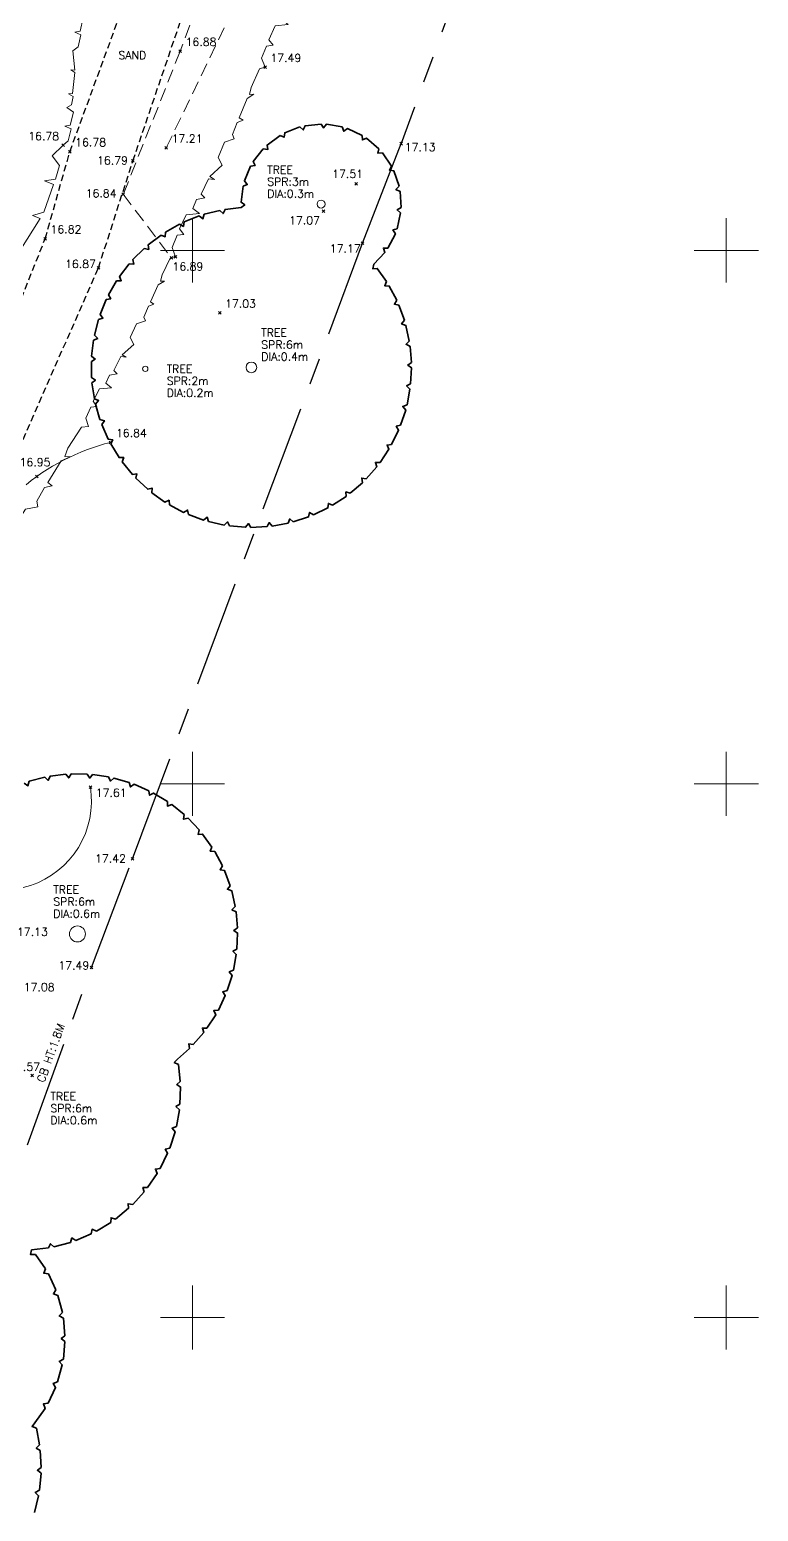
# Model space of a CAD drawing. Extents: x 521064 to 521635, y 174590 to 175241.
# Drawn here: x 521473.9 to 521501.2, y 174672.7 to 174728.3 of the extents above; entities that cross this region are included whole.
import ezdxf

# ---------------------------------------------------------------- set-up
doc = ezdxf.new("R2010")
doc.units = 0
doc.header["$PDMODE"] = 3
doc.header["$PDSIZE"] = 0.05
for name, pattern in [('Centre', [7, 4, -1, 1, -1]), ('DASHED', [0.75, 0.5, -0.25]), ('HIDDEN', [0.375, 0.25, -0.125])]:
    doc.linetypes.add(name, pattern=pattern)
doc.layers.get('0').update_dxf_attribs({"linetype": 'CONTINUOUS', "lineweight": 18})
for name, color, linetype, lineweight in [('I031G_SURVEY-GRID', 7, 'CONTINUOUS', 18), ('I910T_TXT-GEN-S', 7, 'CONTINUOUS', 13), ('I923G_SURVEY-POINT', 7, 'CONTINUOUS', 18), ('I923T_SURVEY-LEVEL', 7, 'CONTINUOUS', 13), ('I941G_TREE', 72, 'CONTINUOUS', 18), ('I941G_TREE-VEG', 6, 'CONTINUOUS', 35), ('I941T_TREE-TXT', 82, 'CONTINUOUS', 13), ('I991G_SLOPE', 21, 'DASHED', 18), ('I995G_VEGETATION', 102, 'CONTINUOUS', 18)]:
    doc.layers.add(name, color=color, linetype=linetype, lineweight=lineweight)
doc.layers.add('I940G_SURFACE', color=200, linetype='HIDDEN')
doc.layers.add('I971G_FENCE', color=5, linetype='Centre')
doc.styles.add('MONOTXT', font='simplex.shx')

# ---------------------------------------------------------------- blocks, each defined once
blk = doc.blocks.new('HER Vegitation')
at = {"color": 0, "linetype": 'ByBlock'}
blk.add_polyline3d([(0, 0, 0), (0.005, 0.0072, 0), (0.0165, 0.0097, 0), (0.0206, 0.0053, 0), (0.0225, 0.0112, 0), (0.0359, 0.0137, 0), (0.0437, 0.0047, 0), (0.044, 0.0119, 0), (0.0525, 0.014, 0), (0.0581, 0.0087, 0), (0.0587, 0.0131, 0), (0.0737, 0.0159, 0), (0.0762, 0.0112, 0), (0.0759, 0.0159, 0), (0.0906, 0.0128, 0), (0.094, 0.0197, 0), (0.1084, 0.0228, 0), (0.1159, 0.0175, 0), (0.1181, 0.0209, 0), (0.1293, 0.0237, 0), (0.134, 0.0206, 0), (0.1337, 0.0247, 0), (0.1518, 0.0287, 0), (0.1584, 0.0259, 0), (0.1559, 0.029, 0), (0.1618, 0.0315, 0), (0.1797, 0.035, 0), (0.1837, 0.0319, 0)], dxfattribs=at)
blk = doc.blocks.new('HEL Vegitation')
at = {"color": 0, "linetype": 'ByBlock'}
blk.add_polyline3d([(0, 0, 0), (0.0922, -0.0113, 0), (0.0935, 0.0101, 0), (0.0995, -0.0077, 0), (0.1821, -0.0154, 0), (0.1845, 0.0113, 0), (0.197, -0.0202, 0), (0.2387, -0.0214, 0), (0.2678, 0.0125, 0), (0.2868, -0.0125, 0), (0.3463, -0.0065, 0), (0.3601, 0.0113, 0), (0.3714, -0.0138, 0), (0.4361, -0.0065, 0), (0.4826, 0.015, 0), (0.5749, -0.0053, 0), (0.5749, 0.015, 0), (0.5927, -0.0089, 0), (0.6647, -0.0077, 0), (0.6659, 0.0166, 0), (0.6788, -0.0077, 0), (0.714, -0.0053, 0), (0.7306, 0.0202, 0), (0.7646, 0.0036, 0)], dxfattribs=at)

msp = doc.modelspace()

# ---------------------------------------------------------------- linework, layer by layer
at = {"layer": 'I031G_SURVEY-GRID'}
for p, q in [((521480, 174721.2), (521480, 174718.8)), ((521500, 174721.2), (521500, 174718.8)), ((521478.8, 174720), (521481.2, 174720)), ((521498.8, 174720), (521501.2, 174720)), ((521480, 174701.2), (521480, 174698.8)), ((521500, 174701.2), (521500, 174698.8)), ((521478.8, 174700), (521481.2, 174700)), ((521498.8, 174700), (521501.2, 174700)), ((521480, 174681.2), (521480, 174678.8)), ((521500, 174681.2), (521500, 174678.8)), ((521478.8, 174680), (521481.2, 174680)), ((521498.8, 174680), (521501.2, 174680))]:
    msp.add_line(p, q, dxfattribs=at)
at = {"layer": 'I923G_SURVEY-POINT'}
for p in [(521479.539, 174727.461, 16.88), (521482.714, 174726.86, 17.493), (521475.145, 174723.947, 16.778), (521475.402, 174723.698, 16.78), (521479.015, 174723.84, 17.208), (521487.812, 174723.998, 17.131), (521477.763, 174723.352, 16.79), (521486.13, 174722.498, 17.51), (521477.4, 174722.101, 16.837), (521484.902, 174721.467, 17.072), (521474.478, 174720.436, 16.825), (521486.373, 174720.268, 17.169), (521479.208, 174719.719, 16.891), (521479.357, 174719.76, 16.902), (521476.477, 174719.345, 16.872), (521481.018, 174717.653, 17.028), (521476.929, 174712.803, 16.838), (521474.162, 174711.523, 16.949), (521476.172, 174699.874, 17.606), (521477.749, 174697.196, 17.422), (521476.21, 174693.116, 17.487), (521473.987, 174689.068, 17.566)]:
    msp.add_point(p, dxfattribs=at)
at = {"layer": 'I940G_SURFACE'}
for points in [[(521477.763, 174723.352, 16.79), (521480.403, 174731.088, 16.895), (521483.219, 174739.59, 16.948), (521488.607, 174746.862, 17.363), (521491.488, 174754.635, 17.747), (521492.419, 174762.542, 17.454), (521492.917, 174770.752, 16.634), (521493.34, 174777.825, 16.265), (521495.939, 174785.576, 16.166)], [(521475.402, 174723.698, 16.78), (521478.522, 174732.213, 16.868)], [(521474.478, 174720.436, 16.825), (521475.402, 174723.698, 16.78)], [(521476.477, 174719.345, 16.872), (521477.763, 174723.352, 16.79)], [(521471.09, 174711.926, 16.811), (521474.478, 174720.436, 16.825)], [(521472.74, 174710.855, 16.902), (521476.477, 174719.345, 16.872)]]:
    msp.add_polyline3d(points, dxfattribs=at)
at = {"layer": 'I941G_TREE'}
for centre, radius in [((521484.814, 174721.732), 0.15), ((521482.203, 174715.615), 0.2), ((521478.229, 174715.558), 0.1), ((521475.687, 174694.378), 0.3)]:
    msp.add_circle(centre, radius, dxfattribs=at)
at = {"layer": 'I941G_TREE-VEG'}
for points in [[(521484.814, 174724.732), (521484.213, 174724.671), (521484.147, 174724.513), (521484.017, 174724.624)], [(521485.611, 174724.624), (521485.016, 174724.725), (521484.91, 174724.59), (521484.814, 174724.732)], [(521483.277, 174724.308), (521482.792, 174723.948), (521482.816, 174723.779), (521482.647, 174723.807)], [(521484.017, 174724.624), (521483.453, 174724.406), (521483.432, 174724.236), (521483.277, 174724.308)], [(521486.351, 174724.308), (521485.804, 174724.564), (521485.666, 174724.462), (521485.611, 174724.624)], [(521486.98, 174723.807), (521486.521, 174724.199), (521486.361, 174724.137), (521486.351, 174724.308)], [(521482.647, 174723.807), (521482.276, 174723.331), (521482.344, 174723.174), (521482.174, 174723.157)], [(521487.454, 174723.157), (521487.115, 174723.657), (521486.945, 174723.64), (521486.98, 174723.807)], [(521482.174, 174723.157), (521481.942, 174722.599), (521482.05, 174722.466), (521481.89, 174722.404)], [(521487.738, 174722.404), (521487.544, 174722.976), (521487.375, 174723.005), (521487.454, 174723.157)], [(521481.89, 174722.404), (521481.815, 174721.805), (521481.954, 174721.705), (521481.817, 174721.603)], [(521487.811, 174721.603), (521487.776, 174722.206), (521487.621, 174722.279), (521487.738, 174722.404)], [(521481.022, 174721.498), (521480.439, 174721.35), (521480.387, 174721.187), (521480.248, 174721.288)], [(521481.817, 174721.603), (521481.219, 174721.534), (521481.146, 174721.379), (521481.022, 174721.498)], [(521487.669, 174720.811), (521487.796, 174721.402), (521487.665, 174721.513), (521487.811, 174721.603)], [(521479.51, 174720.977), (521478.987, 174720.681), (521478.979, 174720.509), (521478.819, 174720.57)], [(521480.248, 174721.288), (521479.69, 174721.064), (521479.66, 174720.895), (521479.51, 174720.977)], [(521487.322, 174720.085), (521487.601, 174720.621), (521487.505, 174720.763), (521487.669, 174720.811)], [(521478.819, 174720.57), (521478.34, 174720.207), (521478.356, 174720.036), (521478.189, 174720.075)], [(521478.189, 174720.075), (521477.763, 174719.651), (521477.801, 174719.484), (521477.63, 174719.5)], [(521486.794, 174719.478), (521487.205, 174719.921), (521487.15, 174720.083), (521487.322, 174720.085)], [(521477.63, 174719.5), (521477.264, 174719.023), (521477.325, 174718.863), (521477.153, 174718.856)], [(521487.268, 174718.832), (521486.92, 174719.323), (521486.749, 174719.313), (521486.794, 174719.478)], [(521477.153, 174718.856), (521476.854, 174718.334), (521476.935, 174718.183), (521476.766, 174718.154)], [(521487.651, 174718.128), (521487.372, 174718.661), (521487.201, 174718.674), (521487.268, 174718.832)], [(521476.766, 174718.154), (521476.539, 174717.597), (521476.64, 174717.458), (521476.476, 174717.407)], [(521487.937, 174717.379), (521487.732, 174717.944), (521487.564, 174717.98), (521487.651, 174718.128)], [(521476.476, 174717.407), (521476.326, 174716.825), (521476.444, 174716.7), (521476.289, 174716.628)], [(521488.121, 174716.599), (521487.993, 174717.187), (521487.832, 174717.244), (521487.937, 174717.379)], [(521476.289, 174716.628), (521476.217, 174716.031), (521476.351, 174715.923), (521476.207, 174715.83)], [(521488.2, 174715.801), (521488.151, 174716.401), (521487.999, 174716.479), (521488.121, 174716.599)], [(521476.207, 174715.83), (521476.215, 174715.229), (521476.362, 174715.14), (521476.231, 174715.029)], [(521488.171, 174715), (521488.203, 174715.601), (521488.062, 174715.699), (521488.2, 174715.801)], [(521476.231, 174715.029), (521476.32, 174714.435), (521476.477, 174714.366), (521476.363, 174714.239)], [(521488.036, 174714.21), (521488.147, 174714.801), (521488.021, 174714.917), (521488.171, 174715)], [(521476.363, 174714.239), (521476.53, 174713.661), (521476.695, 174713.614), (521476.598, 174713.472)], [(521487.797, 174713.445), (521487.986, 174714.016), (521487.876, 174714.148), (521488.036, 174714.21)], [(521476.598, 174713.472), (521476.841, 174712.922), (521477.011, 174712.898), (521476.934, 174712.745)], [(521487.457, 174712.719), (521487.721, 174713.26), (521487.63, 174713.405), (521487.797, 174713.445)], [(521476.934, 174712.745), (521477.248, 174712.232), (521477.419, 174712.23), (521477.364, 174712.068)], [(521487.024, 174712.045), (521487.358, 174712.545), (521487.287, 174712.701), (521487.457, 174712.719)], [(521477.364, 174712.068), (521477.743, 174711.601), (521477.913, 174711.623), (521477.88, 174711.455)], [(521486.506, 174711.434), (521486.902, 174711.885), (521486.853, 174712.05), (521487.024, 174712.045)], [(521477.88, 174711.455), (521478.318, 174711.043), (521478.484, 174711.087), (521478.473, 174710.916)], [(521485.91, 174710.898), (521486.363, 174711.292), (521486.336, 174711.462), (521486.506, 174711.434)], [(521478.473, 174710.916), (521478.962, 174710.566), (521479.12, 174710.631), (521479.132, 174710.46)], [(521485.248, 174710.446), (521485.75, 174710.776), (521485.746, 174710.948), (521485.91, 174710.898)], [(521479.132, 174710.46), (521479.664, 174710.179), (521479.812, 174710.265), (521479.847, 174710.097)], [(521484.532, 174710.086), (521485.073, 174710.347), (521485.092, 174710.517), (521485.248, 174710.446)], [(521479.847, 174710.097), (521480.411, 174709.889), (521480.547, 174709.994), (521480.603, 174709.832)], [(521480.603, 174709.832), (521481.19, 174709.701), (521481.311, 174709.824), (521481.389, 174709.671)], [(521481.389, 174709.671), (521481.988, 174709.619), (521482.091, 174709.756), (521482.188, 174709.615)], [(521482.188, 174709.615), (521482.789, 174709.644), (521482.872, 174709.794), (521482.988, 174709.667)], [(521482.988, 174709.667), (521483.579, 174709.775), (521483.642, 174709.935), (521483.774, 174709.825)], [(521483.774, 174709.825), (521484.346, 174710.011), (521484.387, 174710.178), (521484.532, 174710.086)], [(521474.461, 174700.252), (521473.879, 174700.099), (521473.828, 174699.936), (521473.689, 174700.036)], [(521475.254, 174700.363), (521474.658, 174700.289), (521474.585, 174700.134), (521474.461, 174700.252)], [(521476.056, 174700.367), (521475.454, 174700.374), (521475.362, 174700.229), (521475.254, 174700.363)], [(521476.85, 174700.265), (521476.256, 174700.351), (521476.145, 174700.22), (521476.056, 174700.367)], [(521477.625, 174700.057), (521477.046, 174700.222), (521476.919, 174700.107), (521476.85, 174700.265)], [(521478.364, 174699.748), (521477.813, 174699.989), (521477.672, 174699.892), (521477.625, 174700.057)], [(521479.056, 174699.344), (521478.542, 174699.656), (521478.389, 174699.579), (521478.364, 174699.748)], [(521479.687, 174698.85), (521479.22, 174699.228), (521479.058, 174699.172), (521479.056, 174699.344)], [(521480.248, 174698.277), (521479.835, 174698.714), (521479.666, 174698.68), (521479.687, 174698.85)], [(521480.727, 174697.635), (521480.375, 174698.123), (521480.204, 174698.112), (521480.248, 174698.277)], [(521481.116, 174696.934), (521480.833, 174697.465), (521480.661, 174697.476), (521480.727, 174697.635)], [(521481.408, 174696.188), (521481.198, 174696.752), (521481.03, 174696.786), (521481.116, 174696.934)], [(521481.598, 174695.41), (521481.465, 174695.996), (521481.303, 174696.052), (521481.408, 174696.188)], [(521481.683, 174694.613), (521481.629, 174695.212), (521481.476, 174695.289), (521481.598, 174695.41)], [(521481.661, 174693.812), (521481.687, 174694.412), (521481.546, 174694.51), (521481.683, 174694.613)], [(521481.532, 174693.021), (521481.638, 174693.613), (521481.511, 174693.728), (521481.661, 174693.812)], [(521481.299, 174692.254), (521481.483, 174692.826), (521481.372, 174692.957), (521481.532, 174693.021)], [(521480.966, 174691.525), (521481.225, 174692.068), (521481.132, 174692.212), (521481.299, 174692.254)], [(521480.538, 174690.847), (521480.867, 174691.35), (521480.795, 174691.506), (521480.966, 174691.525)], [(521480.024, 174690.232), (521480.418, 174690.687), (521480.367, 174690.851), (521480.538, 174690.847)], [(521479.433, 174689.691), (521479.884, 174690.09), (521479.855, 174690.259), (521480.024, 174690.232)], [(521479.54, 174688.85), (521479.471, 174689.483), (521479.315, 174689.562), (521479.433, 174689.691)], [(521479.526, 174688.002), (521479.548, 174688.638), (521479.405, 174688.739), (521479.54, 174688.85)], [(521479.394, 174687.164), (521479.504, 174687.791), (521479.377, 174687.911), (521479.526, 174688.002)], [(521479.144, 174686.354), (521479.342, 174686.959), (521479.233, 174687.095), (521479.394, 174687.164)], [(521478.783, 174685.587), (521479.064, 174686.157), (521478.976, 174686.308), (521479.144, 174686.354)], [(521478.317, 174684.878), (521478.676, 174685.403), (521478.61, 174685.565), (521478.783, 174685.587)], [(521477.756, 174684.242), (521478.186, 174684.711), (521478.142, 174684.881), (521478.317, 174684.878)], [(521477.111, 174683.691), (521477.602, 174684.096), (521477.584, 174684.27), (521477.756, 174684.242)], [(521476.395, 174683.237), (521476.938, 174683.568), (521476.944, 174683.743), (521477.111, 174683.691)], [(521475.622, 174682.889), (521476.206, 174683.14), (521476.237, 174683.312), (521476.395, 174683.237)], [(521474.489, 174681.827), (521474.109, 174682.366), (521473.932, 174682.361), (521473.967, 174682.534)], [(521473.967, 174682.534), (521474.599, 174682.612), (521474.676, 174682.769), (521474.807, 174682.653)], [(521474.807, 174682.653), (521475.421, 174682.819), (521475.476, 174682.985), (521475.622, 174682.889)], [(521474.879, 174681.039), (521474.599, 174681.636), (521474.424, 174681.662), (521474.489, 174681.827)], [(521475.125, 174680.195), (521474.954, 174680.832), (521474.786, 174680.888), (521474.879, 174681.039)], [(521475.219, 174679.321), (521475.162, 174679.978), (521475.007, 174680.062), (521475.125, 174680.195)], [(521475.158, 174678.444), (521475.218, 174679.101), (521475.08, 174679.211), (521475.219, 174679.321)], [(521474.945, 174677.591), (521475.119, 174678.227), (521475.002, 174678.36), (521475.158, 174678.444)], [(521474.586, 174676.789), (521474.869, 174677.385), (521474.777, 174677.536), (521474.945, 174677.591)], [(521474.092, 174676.062), (521474.475, 174676.599), (521474.411, 174676.764), (521474.586, 174676.789)], [(521474.269, 174675.229), (521474.147, 174675.856), (521473.985, 174675.923), (521474.092, 174676.062)], [(521474.326, 174674.381), (521474.294, 174675.018), (521474.144, 174675.107), (521474.269, 174675.229)], [(521474.263, 174673.532), (521474.322, 174674.168), (521474.185, 174674.277), (521474.326, 174674.381)], [(521474.08, 174672.701), (521474.228, 174673.322), (521474.108, 174673.45), (521474.263, 174673.532)]]:
    msp.add_lwpolyline(points, dxfattribs=at)
at = {"layer": 'I971G_FENCE'}
for points in [[(521493.12, 174738.51, 17.092), (521487.812, 174723.998, 17.131)], [(521473.821, 174686.479, 17.496), (521476.21, 174693.116, 17.487), (521477.749, 174697.196, 17.422), (521486.373, 174720.268, 17.169), (521487.812, 174723.998, 17.131)]]:
    msp.add_polyline3d(points, dxfattribs=at)
at = {"layer": 'I991G_SLOPE'}
for points in [[(521479.015, 174723.84, 17.208), (521481.513, 174729.016, 17.55), (521483.598, 174733.645, 17.448), (521485.287, 174738.095, 17.401), (521485.728, 174739.418, 17.227)], [(521482.463, 174735.48, 16.986), (521479.539, 174727.461, 16.88), (521477.4, 174722.101, 16.837), (521479.208, 174719.719, 16.891)], [(521473.762, 174711.209, 16.951), (521473.958, 174711.37, 16.95), (521474.162, 174711.523, 16.949), (521474.356, 174711.657, 16.94), (521474.554, 174711.785, 16.932), (521474.755, 174711.908, 16.923), (521474.96, 174712.025, 16.915), (521475.168, 174712.136, 16.906), (521475.379, 174712.241, 16.898), (521475.593, 174712.34, 16.889), (521475.81, 174712.433, 16.88), (521476.029, 174712.52, 16.872), (521476.251, 174712.6, 16.863), (521476.475, 174712.674, 16.855), (521476.701, 174712.742, 16.846), (521476.929, 174712.803, 16.838)], [(521476.172, 174699.874, 17.606), (521476.204, 174699.583, 17.586), (521476.211, 174699.291, 17.567), (521476.192, 174698.999, 17.547), (521476.147, 174698.71, 17.528), (521476.077, 174698.426, 17.508), (521475.983, 174698.149, 17.489), (521475.865, 174697.881, 17.47), (521475.724, 174697.625, 17.45), (521475.561, 174697.382, 17.431), (521475.377, 174697.154, 17.411), (521475.174, 174696.943, 17.392), (521474.954, 174696.751, 17.373), (521474.718, 174696.579, 17.353), (521474.467, 174696.428, 17.334), (521474.204, 174696.299, 17.314), (521473.931, 174696.194, 17.295), (521473.65, 174696.114, 17.275)]]:
    msp.add_polyline3d(points, dxfattribs=at)
at = {"layer": 'I995G_VEGETATION', "elevation": 16.778}
for points in [[(521475.515, 174727.473), (521475.71, 174727.631), (521475.818, 174728.077), (521475.589, 174728.179), (521475.785, 174728.22), (521475.906, 174728.708), (521475.663, 174728.884), (521475.837, 174728.984), (521475.892, 174729.295), (521475.716, 174729.39), (521475.866, 174729.398), (521475.957, 174730.189), (521475.811, 174730.295), (521475.961, 174730.279), (521475.885, 174731)], [(521475.145, 174723.947), (521475.339, 174724.104), (521475.448, 174724.551), (521475.219, 174724.652), (521475.415, 174724.694), (521475.536, 174725.181), (521475.293, 174725.358), (521475.466, 174725.458), (521475.522, 174725.769), (521475.346, 174725.864), (521475.496, 174725.872), (521475.587, 174726.662), (521475.441, 174726.768), (521475.59, 174726.752), (521475.515, 174727.473)]]:
    msp.add_lwpolyline(points, dxfattribs=at)

# ---------------------------------------------------------------- block references
at = {"layer": 'I995G_VEGETATION', "linetype": 'Continuous'}
for name, p, xscale, yscale, zscale, rotation in [('HER Vegitation', (521482.714, 174726.86, 17.493), 41.57765739491644, 41.57765739491644, 41.57765739491644, 55.35473521856979), ('HER Vegitation', (521479.357, 174719.76, 16.902), 42.13708435784205, 42.13708435784205, 42.13708435784205, 54.90787771296807), ('HEL Vegitation', (521471.233, 174713.034, 16.814), 15.16182406806066, 15.16182406806066, 15.16182406806066, 70.00277717064547), ('HER Vegitation', (521476.103, 174713.395, 16.854), 38.34529510104979, 38.34529510104979, 38.34529510104979, 53.1312414914924), ('HER Vegitation', (521470.719, 174705.498, 16.985), 51.27789950311358, 51.27789950311358, 51.27789950311358, 45.92953146962117)]:
    msp.add_blockref(name, p, dxfattribs=dict(at, xscale=xscale, yscale=yscale, zscale=zscale, rotation=rotation))

# ---------------------------------------------------------------- texts
at = {"layer": 'I910T_TXT-GEN-S', "style": 'MONOTXT'}
msp.add_text('SAND', height=0.3, dxfattribs=at).set_placement((521477.223, 174727.161))
msp.add_text('CB HT:1.8M', height=0.3, rotation=70.2005, dxfattribs=at).set_placement((521474.437, 174688.781))
at = {"layer": 'I923T_SURVEY-LEVEL', "style": 'MONOTXT'}
for s, p in [('16.88', (521479.739, 174727.661, 16.88)), ('17.49', (521482.914, 174727.06, 17.493)), ('16.78', (521473.842, 174724.13, 16.778)), ('16.78', (521475.602, 174723.898, 16.78)), ('17.21', (521479.215, 174724.04, 17.208)), ('17.13', (521487.951, 174723.718, 17.131)), ('16.79', (521476.421, 174723.221, 16.79)), ('17.51', (521485.232, 174722.714, 17.51)), ('16.84', (521475.994, 174721.986, 16.837)), ('16.82', (521474.678, 174720.636, 16.825)), ('17.07', (521483.617, 174720.973, 17.072)), ('17.17', (521485.145, 174719.919, 17.169)), ('16.87', (521475.222, 174719.339, 16.872)), ('16.89', (521479.246, 174719.245, 16.891)), ('17.03', (521481.218, 174717.853, 17.028)), ('16.84', (521477.129, 174713.003, 16.838)), ('16.95', (521473.519, 174711.91, 16.949)), ('17.61', (521476.372, 174699.521, 17.606)), ('17.42', (521476.345, 174697.057, 17.422)), ('17.13', (521473.42, 174694.309, 17.133)), ('17.49', (521474.969, 174693.05, 17.487)), ('17.08', (521473.674, 174692.237, 17.077)), ('17.57', (521473.129, 174689.248, 17.566))]:
    msp.add_text(s, height=0.3, dxfattribs=at).set_placement(p)
at = {"layer": 'I941T_TREE-TXT', "style": 'MONOTXT'}
for s, p in [('TREE', (521482.797, 174722.873)), ('SPR:3m', (521482.797, 174722.423)), ('DIA:0.3m', (521482.797, 174721.973)), ('TREE', (521482.573, 174716.765)), ('SPR:6m', (521482.573, 174716.315)), ('DIA:0.4m', (521482.573, 174715.865)), ('TREE', (521479.029, 174715.408)), ('SPR:2m', (521479.029, 174714.958)), ('DIA:0.2m', (521479.029, 174714.508)), ('TREE', (521474.781, 174695.889)), ('SPR:6m', (521474.781, 174695.439)), ('DIA:0.6m', (521474.781, 174694.989)), ('TREE', (521474.672, 174688.144)), ('SPR:6m', (521474.672, 174687.694)), ('DIA:0.6m', (521474.672, 174687.244))]:
    msp.add_text(s, height=0.3, dxfattribs=at).set_placement(p)

doc.saveas('drawing.dxf')
